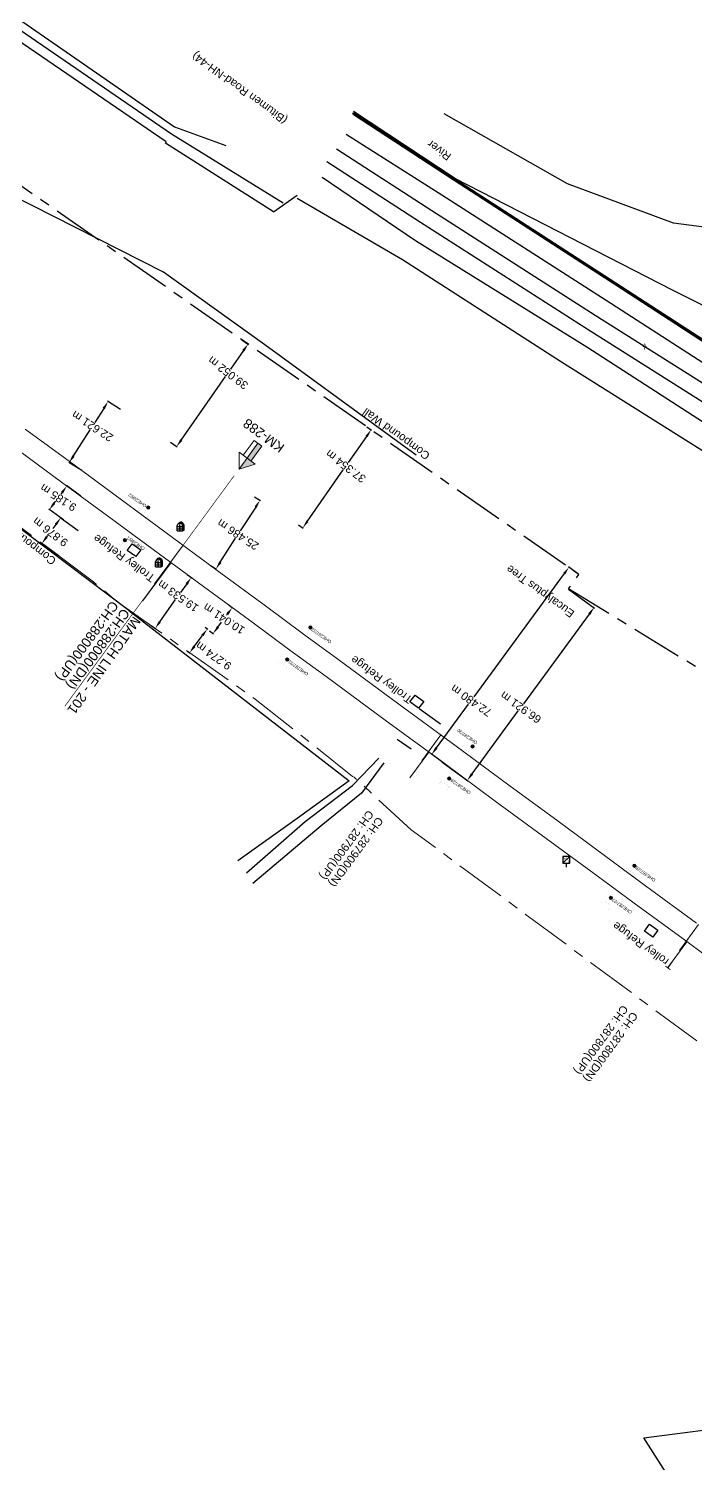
# Model space of a CAD drawing. Header units: metres. Extents: x 646303 to 662875, y 3366650 to 3378730.
# Drawn here: x 654400 to 654608.4, y 3372353 to 3372801.2 of the extents above; entities that cross this region are included whole.
import ezdxf
from ezdxf.enums import TextEntityAlignment as Align

# ---------------------------------------------------------------- set-up
doc = ezdxf.new("R2010")
doc.units = ezdxf.units.M
doc.header["$MEASUREMENT"] = 0
doc.header["$PDMODE"] = 3
doc.header["$PDSIZE"] = 0.5
doc.linetypes.add('CENTER', pattern=[50.8, 31.75, -6.35, 6.35, -6.35])
doc.linetypes.add('PHANTOM2', pattern=[1.25, 0.625, -0.125, 0.125, -0.125, 0.125, -0.125])
for name, color, linetype, lineweight in [('BOUNDARY DIMENTION', 10, 'Continuous', 0), ('Existing Chainage', 7, 'Continuous', 0), ('Existing IR Track', 143, 'Continuous', 0), ('Existing Railway Boundary', 7, 'CENTER', 0), ('KM STONE', 7, 'Continuous', 0), ('OHE MAST', 8, 'Continuous', 0), ('OHE MAST TEXT', 8, 'Continuous', 0)]:
    doc.layers.add(name, color=color, linetype=linetype, lineweight=lineweight)
for name, color, linetype in [('CART_TRACK', 34, 'Continuous'), ('COMPOUND_WALL', 251, 'Continuous'), ('DFCC Boundary', 6, 'CENTER'), ('Dimension', 10, 'Continuous'), ('GRILL', 251, 'Continuous'), ('KILOMETER_STONE', 251, 'Continuous'), ('LINK LINE', 190, 'Continuous'), ('MATCH LINE', 7, 'Continuous'), ('RETAINING_WALL', 7, 'Continuous'), ('RIVER_TOP', 5, 'Continuous'), ('Side Details', 251, 'Continuous'), ('Sign Board', 251, 'Continuous'), ('SIGN_BOARD', 251, 'Continuous'), ('SUB_ROAD_CENTRE', 34, 'Continuous'), ('SUB_ROAD_EDGE', 34, 'Continuous'), ('TROLLEY_STAND', 7, 'Continuous'), ('WATER_LOGGED_AREA', 5, 'Continuous')]:
    doc.layers.add(name, color=color, linetype=linetype)
doc.styles.add('CUT-FILL', font='cut-fill.shx', dxfattribs={"height": 2})
doc.styles.add('notes', font='romans.shx', dxfattribs={"height": 2})
doc.styles.get("Standard").update_dxf_attribs({"font": 'arial.ttf'})
doc.styles.add('Style-Arial', font='arial.ttf')
doc.dimstyles.new('DIM', dxfattribs={"dimtxt": 2.5, "dimasz": 2.5, "dimexe": 0.18, "dimexo": 0.0625, "dimgap": 0.09, "dimtad": 0, "dimtih": 1, "dimtoh": 1, "dimdec": 3, "dimzin": 0, "dimdsep": 46, "dimtxsty": 'Standard', "dimcen": 0.09, "dimadec": 0, "dimazin": 0, "dimtfac": 1, "dimtdec": 3, "dimtofl": 0, "dimtmove": 0, "dimatfit": 3, "dimfxl": 1, "dimtolj": 1, "dimtzin": 0, "dimarcsym": 0})

# ---------------------------------------------------------------- blocks, each defined once
blk = doc.blocks.new('KMS')
blk.add_hatch(color=256).paths.add_polyline_path([(0.84, 1.71), (0.84, 0), (1.28, 0.25), (1.28, 1.71, 0.82134), (-0.65, 2.08, -0.601821)])
for points in [[(-0.84, 0), (-0.84, 1.71)], [(-0.84, 1.38), (0.84, 1.38)], [(-0.84, 0.64), (0.84, 0.64)], [(-0.84, 0), (0.84, 0)], [(0.84, 0), (0.84, 1.71)], [(0.84, 0), (1.28, 0.25)], [(1.28, 0.25), (1.28, 1.71)]]:
    blk.add_lwpolyline(points)
for centre, radius, start, end in [((0, 1.5), 0.867, 14.1462, 165.8538), ((0.28, 1.7), 1, 0.4859, 158.6661)]:
    blk.add_arc(centre, radius, start, end)
at = {"style": 'notes'}
for s, p in [('S', (-0.25, 0.09)), ('K', (-0.25, 1.58)), ('M', (-0.25, 0.81))]:
    blk.add_text(s, height=0.391, dxfattribs=at).set_placement(p)
blk = doc.blocks.new('WL')
for p, q in [((1.07, 3.42), (-1.06, 3.42)), ((-1.06, 3.42), (-1.06, 1.29)), ((-1.06, 1.29), (1.07, 1.29)), ((0, 1.29), (0, 0)), ((1.07, 1.29), (1.07, 3.42))]:
    blk.add_line(p, q)
blk.add_lwpolyline([(-1.06, 1.29), (1.07, 3.42)])
at = {"style": 'CUT-FILL'}
for s, p in [('W', (-0.84, 2.35)), ('L', (0.43, 1.56))]:
    blk.add_text(s, height=0.739, dxfattribs=at).set_placement(p)
blk = doc.blocks.new('TSB')
at = {"const_width": 0.132}
blk.add_lwpolyline([(-0.51, 0.84), (0.54, 0.84), (0, 1.85)], close=True, dxfattribs=at)
at = {"const_width": 0.142}
blk.add_lwpolyline([(0, 0.84), (0, 0)], dxfattribs=at)
blk = doc.blocks.new('OHE MAST')
h = blk.add_hatch(color=256)
edge = h.paths.add_edge_path()
edge.add_arc((0, 0), 0.514, 0, 360)
at = {"const_width": 0.01, "flags": 128}
for points in [[(1.5, 3.5), (1.5, 2), (-1.5, 2), (-1.5, 3.5)], [(0, 2), (0, 0)]]:
    blk.add_lwpolyline(points, dxfattribs=at)
blk.add_circle((0, 0), 0.514)
blk = doc.blocks.new('KM POST PLAN')
at = {"extrusion": (0, 0, -1)}
h = blk.add_hatch(color=256, dxfattribs=at)
h.paths.add_polyline_path([(0, -20), (0, -8.47), (3, -8.47), (3, -20)])
h.paths.add_polyline_path([(0, -8.47), (0, 0), (6.25, -8.47), (3, -8.47)], flags=16)
at = {"flags": 128}
for points in [[(0, 0), (-6.25, -8.47), (6.25, -8.47)], [(0, 0), (0, -20)], [(0, 0), (6.25, -8.47)], [(3, -8.47), (3, -20), (-3, -20), (-3, -8.47)]]:
    blk.add_lwpolyline(points, dxfattribs=at)
at = {"style": 'Style-Arial'}
blk.add_attdef('KM-POST', text='', height=6, dxfattribs=at).set_placement((0, -26, -263.95), align=Align.MIDDLE_CENTER)
blk = doc.blocks.new('*D7205')
at = {"layer": 'Defpoints', "color": 0, "transparency": 16777216}
for p in [(654424.81, 3372684.67), (654428.79, 3372682.14), (654416.64, 3372663.06)]:
    blk.add_point(p, dxfattribs=at)
at = {"layer": 'Dimension', "color": 0, "lineweight": -2, "transparency": 16777216}
for p, q in [((654428.73, 3372682.18), (654424.66, 3372684.77)), ((654423.47, 3372682.56), (654420.65, 3372678.13)), ((654414.01, 3372667.7), (654419.18, 3372675.83)), ((654416.58, 3372663.1), (654412.51, 3372665.69))]:
    blk.add_line(p, q, dxfattribs=at)
at = {"layer": 'Dimension', "color": 0, "transparency": 16777216}
for points in [[(654423.12, 3372682.79), (654423.82, 3372682.34), (654424.81, 3372684.67)], [(654413.65, 3372667.92), (654414.36, 3372667.48), (654412.66, 3372665.59)]]:
    blk.add_solid(points, dxfattribs=at)
at = {"layer": 'Dimension', "color": 0, "lineweight": 0, "transparency": 16777216, "insert": (654419.92, 3372676.98), "char_height": 2.5, "attachment_point": 5, "rotation": 147}
blk.add_mtext('\\A1;22.621 m', dxfattribs=at)
blk = doc.blocks.new('*D7243')
at = {"layer": 'Defpoints', "color": 0, "linetype": 'Continuous', "transparency": 16777216}
for p in [(654416.35, 3372655.06), (654406.48, 3372650.93), (654410.89, 3372647.67)]:
    blk.add_point(p, dxfattribs=at)
at = {"layer": 'LINK LINE', "color": 0, "linetype": 'Continuous', "lineweight": -2, "transparency": 16777216}
for p, q in [((654410.44, 3372656.31), (654410.06, 3372655.79)), ((654416.3, 3372655.1), (654411.78, 3372658.43)), ((654407.96, 3372652.94), (654408.44, 3372653.59)), ((654410.84, 3372647.71), (654406.33, 3372651.03))]:
    blk.add_line(p, q, dxfattribs=at)
at = {"layer": 'LINK LINE', "color": 0, "linetype": 'Continuous', "transparency": 16777216}
for points in [[(654410.11, 3372656.55), (654410.78, 3372656.06), (654411.93, 3372658.32)], [(654407.62, 3372653.19), (654408.29, 3372652.69), (654406.48, 3372650.93)]]:
    blk.add_solid(points, dxfattribs=at)
at = {"layer": 'LINK LINE', "color": 0, "linetype": 'Continuous', "lineweight": 30, "transparency": 16777216, "insert": (654409.25, 3372654.69), "char_height": 2.5, "attachment_point": 5, "rotation": 147}
blk.add_mtext('\\A1;9.185 m', dxfattribs=at)
blk = doc.blocks.new('*D7315')
at = {"layer": 'Defpoints', "color": 0, "linetype": 'ByBlock', "ltscale": 0.5, "transparency": 16777216}
for p in [(654449.47, 3372630.72), (654438.2, 3372614.76), (654439.55, 3372613.8)]:
    blk.add_point(p, dxfattribs=at)
at = {"layer": 'Existing Railway Boundary', "color": 0, "linetype": 'ByBlock', "lineweight": -2, "ltscale": 0.5, "transparency": 16777216}
for p, q in [((654449.52, 3372630.68), (654450.97, 3372629.65)), ((654449.38, 3372627.72), (654447.5, 3372625.04)), ((654441, 3372615.85), (654445.92, 3372622.81)), ((654438.25, 3372614.73), (654439.7, 3372613.7))]:
    blk.add_line(p, q, dxfattribs=at)
at = {"layer": 'Existing Railway Boundary', "color": 0, "linetype": 'ByBlock', "ltscale": 0.5, "transparency": 16777216}
for points in [[(654449.04, 3372627.96), (654449.72, 3372627.47), (654450.83, 3372629.76)], [(654440.66, 3372616.09), (654441.34, 3372615.61), (654439.55, 3372613.8)]]:
    blk.add_solid(points, dxfattribs=at)
at = {"layer": 'Existing Railway Boundary', "color": 0, "linetype": 'ByBlock', "ltscale": 0.5, "transparency": 16777216, "insert": (654446.71, 3372623.93), "char_height": 2.5, "attachment_point": 5, "rotation": 145}
blk.add_mtext('\\A1;19.533 m', dxfattribs=at)
blk = doc.blocks.new('*D7042')
at = {"layer": 'Defpoints', "color": 0, "transparency": 16777216}
for p in [(654470.56, 3372654.96), (654472.3, 3372653.84), (654456.79, 3372633.51)]:
    blk.add_point(p, dxfattribs=at)
at = {"layer": 'Dimension', "color": 0, "lineweight": -2, "transparency": 16777216}
for p, q in [((654470.95, 3372651.73), (654466.15, 3372644.26)), ((654470.61, 3372654.92), (654472.45, 3372653.74)), ((654459.88, 3372634.5), (654464.68, 3372641.96)), ((654456.84, 3372633.48), (654458.68, 3372632.29))]:
    blk.add_line(p, q, dxfattribs=at)
at = {"layer": 'Dimension', "color": 0, "transparency": 16777216}
for points in [[(654470.6, 3372651.96), (654471.3, 3372651.51), (654472.3, 3372653.84)], [(654459.53, 3372634.72), (654460.23, 3372634.27), (654458.53, 3372632.39)]]:
    blk.add_solid(points, dxfattribs=at)
at = {"layer": 'Dimension', "color": 0, "lineweight": 0, "transparency": 16777216, "insert": (654465.42, 3372643.11), "char_height": 2.5, "attachment_point": 5, "rotation": 147}
blk.add_mtext('\\A1;25.486 m', dxfattribs=at)
blk = doc.blocks.new('*D7043')
at = {"layer": 'Defpoints', "color": 0, "linetype": 'Continuous', "transparency": 16777216}
for p in [(654462.46, 3372621.17), (654463.61, 3372620.32), (654456.51, 3372613.08)]:
    blk.add_point(p, dxfattribs=at)
at = {"layer": 'LINK LINE', "color": 0, "linetype": 'Continuous', "lineweight": -2, "transparency": 16777216}
for p, q in [((654462.51, 3372621.13), (654463.75, 3372620.22)), ((654462.13, 3372618.31), (654461.85, 3372617.94)), ((654456.56, 3372613.04), (654457.8, 3372612.13)), ((654459.14, 3372614.25), (654460.23, 3372615.73))]:
    blk.add_line(p, q, dxfattribs=at)
at = {"layer": 'LINK LINE', "color": 0, "linetype": 'Continuous', "transparency": 16777216}
for points in [[(654461.79, 3372618.56), (654462.46, 3372618.06), (654463.61, 3372620.32)], [(654458.8, 3372614.5), (654459.48, 3372614), (654457.66, 3372612.23)]]:
    blk.add_solid(points, dxfattribs=at)
at = {"layer": 'LINK LINE', "color": 0, "linetype": 'Continuous', "lineweight": 30, "transparency": 16777216, "insert": (654461.04, 3372616.84), "char_height": 2.5, "attachment_point": 5, "rotation": 147}
blk.add_mtext('\\A1;10.041 m', dxfattribs=at)
blk = doc.blocks.new('*D7080')
at = {"layer": 'Defpoints', "color": 0, "linetype": 'Continuous', "transparency": 16777216}
for p in [(654455.06, 3372614.2), (654455.81, 3372613.64), (654449.53, 3372606.76)]:
    blk.add_point(p, dxfattribs=at)
at = {"layer": 'LINK LINE', "color": 0, "linetype": 'Continuous', "lineweight": -2, "transparency": 16777216}
for p, q in [((654451.77, 3372608.21), (654454.31, 3372611.64)), ((654455.11, 3372614.16), (654455.95, 3372613.54)), ((654449.58, 3372606.72), (654450.42, 3372606.09))]:
    blk.add_line(p, q, dxfattribs=at)
at = {"layer": 'LINK LINE', "color": 0, "linetype": 'Continuous', "transparency": 16777216}
for points in [[(654453.98, 3372611.89), (654454.65, 3372611.39), (654455.81, 3372613.64)], [(654451.43, 3372608.46), (654452.1, 3372607.96), (654450.27, 3372606.2)]]:
    blk.add_solid(points, dxfattribs=at)
at = {"layer": 'LINK LINE', "color": 0, "linetype": 'Continuous', "lineweight": 30, "transparency": 16777216, "insert": (654457.78, 3372605.27), "char_height": 2.5, "attachment_point": 5, "rotation": 145}
blk.add_mtext('\\A1;9.274 m', dxfattribs=at)
blk = doc.blocks.new('*D7081')
at = {"layer": 'Defpoints', "color": 0, "linetype": 'Continuous', "transparency": 16777216}
for p in [(654409.97, 3372648.3), (654415.47, 3372644.26), (654409.62, 3372636.3)]:
    blk.add_point(p, dxfattribs=at)
at = {"layer": 'LINK LINE', "color": 0, "linetype": 'Continuous', "lineweight": -2, "transparency": 16777216}
for p, q in [((654415.42, 3372644.29), (654409.83, 3372648.41)), ((654405.6, 3372642.36), (654405.96, 3372642.85)), ((654408.49, 3372646.29), (654407.58, 3372645.05)), ((654409.57, 3372636.34), (654403.97, 3372640.46))]:
    blk.add_line(p, q, dxfattribs=at)
at = {"layer": 'LINK LINE', "color": 0, "linetype": 'Continuous', "transparency": 16777216}
for points in [[(654408.16, 3372646.54), (654408.83, 3372646.04), (654409.97, 3372648.3)], [(654405.27, 3372642.61), (654405.94, 3372642.12), (654404.12, 3372640.35)]]:
    blk.add_solid(points, dxfattribs=at)
at = {"layer": 'LINK LINE', "color": 0, "linetype": 'Continuous', "lineweight": 30, "transparency": 16777216, "insert": (654406.77, 3372643.95), "char_height": 2.5, "attachment_point": 5, "rotation": 143}
blk.add_mtext('\\A1;9.876 m', dxfattribs=at)
blk = doc.blocks.new('*D7088')
at = {"layer": 'BOUNDARY DIMENTION', "color": 0, "lineweight": -2, "transparency": 16777216}
for p, q in [((654466.6, 3372704.01), (654468.71, 3372702.55)), ((654467.13, 3372700.6), (654463.09, 3372694.8)), ((654447.67, 3372672.66), (654461.52, 3372692.55)), ((654444.28, 3372671.97), (654446.39, 3372670.5))]:
    blk.add_line(p, q, dxfattribs=at)
at = {"layer": 'BOUNDARY DIMENTION', "color": 0, "transparency": 16777216}
for points in [[(654466.79, 3372700.84), (654467.47, 3372700.36), (654468.56, 3372702.65)], [(654447.32, 3372672.9), (654448.01, 3372672.42), (654446.24, 3372670.61)]]:
    blk.add_solid(points, dxfattribs=at)
at = {"layer": 'Defpoints', "color": 0, "transparency": 16777216}
for p in [(654466.55, 3372704.05), (654468.56, 3372702.65), (654444.23, 3372672.01)]:
    blk.add_point(p, dxfattribs=at)
at = {"layer": 'BOUNDARY DIMENTION', "color": 0, "transparency": 16777216, "insert": (654462.31, 3372693.67), "char_height": 2.5, "attachment_point": 5, "rotation": 143}
blk.add_mtext('\\A1;39.052 m', dxfattribs=at)
blk = doc.blocks.new('*D7090')
at = {"layer": 'BOUNDARY DIMENTION', "color": 0, "lineweight": -2, "transparency": 16777216}
for p, q in [((654505.72, 3372676.78), (654507.18, 3372675.76)), ((654505.6, 3372673.81), (654499.88, 3372665.61)), ((654487.11, 3372647.27), (654498.32, 3372663.36)), ((654484.36, 3372646.13), (654485.82, 3372645.11))]:
    blk.add_line(p, q, dxfattribs=at)
at = {"layer": 'BOUNDARY DIMENTION', "color": 0, "transparency": 16777216}
for points in [[(654505.26, 3372674.05), (654505.94, 3372673.58), (654507.03, 3372675.86)], [(654486.76, 3372647.5), (654487.45, 3372647.03), (654485.68, 3372645.22)]]:
    blk.add_solid(points, dxfattribs=at)
at = {"layer": 'Defpoints', "color": 0, "transparency": 16777216}
for p in [(654505.66, 3372676.82), (654507.03, 3372675.86), (654484.31, 3372646.17)]:
    blk.add_point(p, dxfattribs=at)
at = {"layer": 'BOUNDARY DIMENTION', "color": 0, "transparency": 16777216, "insert": (654499.1, 3372664.49), "char_height": 2.5, "attachment_point": 5, "rotation": 143}
blk.add_mtext('\\A1;37.354 m', dxfattribs=at)
blk = doc.blocks.new('*D6967')
at = {"layer": 'Defpoints', "color": 0, "linetype": 'Continuous', "ltscale": 0.5, "transparency": 16777216}
for p in [(654568.86, 3372632.93), (654571.99, 3372630.63), (654529.11, 3372572.2)]:
    blk.add_point(p, dxfattribs=at)
at = {"layer": 'DFCC Boundary', "color": 0, "linetype": 'Continuous', "lineweight": -2, "ltscale": 0.5, "transparency": 16777216}
for p, q in [((654567.38, 3372630.92), (654539.11, 3372592.39)), ((654571.94, 3372630.67), (654568.72, 3372633.04)), ((654527.46, 3372576.51), (654537.49, 3372590.18)), ((654529.06, 3372572.23), (654525.84, 3372574.6))]:
    blk.add_line(p, q, dxfattribs=at)
at = {"layer": 'DFCC Boundary', "color": 0, "linetype": 'Continuous', "ltscale": 0.5, "transparency": 16777216}
for points in [[(654567.05, 3372631.16), (654567.72, 3372630.67), (654568.86, 3372632.93)], [(654527.12, 3372576.76), (654527.8, 3372576.27), (654525.98, 3372574.5)]]:
    blk.add_solid(points, dxfattribs=at)
at = {"layer": 'DFCC Boundary', "color": 0, "linetype": 'Continuous', "ltscale": 0.5, "transparency": 16777216, "insert": (654538.3, 3372591.28), "char_height": 2.5, "attachment_point": 5, "rotation": 145}
blk.add_mtext('\\A1;72.480 m', dxfattribs=at)
blk = doc.blocks.new('*D6993')
at = {"layer": 'Defpoints', "color": 0, "linetype": 'Continuous', "ltscale": 0.5, "transparency": 16777216}
for p in [(654568.7, 3372626.16), (654529.11, 3372572.2), (654537.09, 3372566.34)]:
    blk.add_point(p, dxfattribs=at)
at = {"layer": 'DFCC Boundary', "color": 0, "linetype": 'Continuous', "lineweight": -2, "ltscale": 0.5, "transparency": 16777216}
for p, q in [((654568.75, 3372626.12), (654576.83, 3372620.19)), ((654575.21, 3372618.28), (654554.63, 3372590.24)), ((654538.57, 3372568.36), (654553.01, 3372588.04)), ((654529.16, 3372572.17), (654537.24, 3372566.24))]:
    blk.add_line(p, q, dxfattribs=at)
at = {"layer": 'DFCC Boundary', "color": 0, "linetype": 'Continuous', "ltscale": 0.5, "transparency": 16777216}
for points in [[(654574.87, 3372618.53), (654575.54, 3372618.03), (654576.68, 3372620.3)], [(654538.23, 3372568.6), (654538.91, 3372568.11), (654537.09, 3372566.34)]]:
    blk.add_solid(points, dxfattribs=at)
at = {"layer": 'DFCC Boundary', "color": 0, "linetype": 'Continuous', "ltscale": 0.5, "transparency": 16777216, "insert": (654553.82, 3372589.14), "char_height": 2.5, "attachment_point": 5, "rotation": 145}
blk.add_mtext('\\A1;66.921 m', dxfattribs=at)

msp = doc.modelspace()

# ---------------------------------------------------------------- linework, layer by layer
at = {"layer": 'CART_TRACK', "linetype": 'Continuous'}
for points in [[(654468.03, 3372537.431, 268.892), (654486.395, 3372553.511, 268.874), (654501.198, 3372564.728, 268.904), (654509.443, 3372573.272, 269.145)], [(654510.985, 3372571.768, 269.133), (654503.974, 3372562.364, 268.734), (654491.464, 3372552.102, 268.804), (654470.109, 3372534.136, 268.859)]]:
    msp.add_polyline3d(points, dxfattribs=at)
at = {"layer": 'COMPOUND_WALL', "linetype": 'Continuous'}
msp.add_lwpolyline([(654431.347, 3372619.379), (654335.893, 3372691.231), (654243.734, 3372757.317), (654174.373, 3372813.058), (654133.172, 3372845.531)], dxfattribs=at)
for points in [[(654521.071, 3372667.948, 266.464), (654512.62, 3372674.138, 266.158), (654473.769, 3372702.366, 266.178), (654442.167, 3372725.08, 268.555), (654394.132, 3372749.476, 269.78), (654386.765, 3372737.454, 269.555), (654381.711, 3372741.245, 269.23), (654237.782, 3372846.198, 268.664)], [(654431.347, 3372619.379, 268.531), (654500.12, 3372566.164, 269.906), (654483.914, 3372554.402, 268.009), (654465.376, 3372541.211, 268.622)]]:
    msp.add_polyline3d(points, dxfattribs=at)
at = {"layer": 'DFCC Boundary', "ltscale": 0.5, "flags": 128}
msp.add_lwpolyline([(655695.597, 3371812.1897), (655640.8822, 3371912.823), (655580.0449, 3371996.7158), (655509.7792, 3372062.0857), (655426.9534, 3372113.9756), (655342.6069, 3372167.9462), (655257.8854, 3372221.2222), (655173.2688, 3372275.363), (655087.3459, 3372327.2788), (655002.8598, 3372380.6107), (654914.5097, 3372429.9473), (654741.1355, 3372529.4419), (654650.033, 3372576.4159), (654568.6995, 3372626.155), (654571.9877, 3372630.6369), (654391.4686, 3372756.327), (654377.1337, 3372736.8494), (654004.4289, 3373016.6995), (654007.7887, 3373020.6424), (653690.5739, 3373253.6486), (653690.5425, 3373253.6059), (653433.8132, 3373453.1485), (653440.7668, 3373462.5592), (653208.8394, 3373636.5534), (653216.1698, 3373646.5105), (653142.1983, 3373700.8896), (653053.6963, 3373771.1122), (652994.4341, 3373810.5255), (652929.3691, 3373859.5713), (652860.9168, 3373902.1103), (652749.6028, 3373984.4705), (652631.2396, 3374070.7175), (652636.2281, 3374078.1704), (652537.912, 3374145.7283), (652392.904, 3374241.2711), (652388.7719, 3374235.6812), (652308.569, 3374304.8076), (652315.9256, 3374314.7669), (652103.9815, 3374448.7876), (652083.1937, 3374464.1943), (652072.7494, 3374471.9329), (652052.3219, 3374487.0684), (652038.1897, 3374497.5387), (652024.0173, 3374508.0388), (652009.8347, 3374518.5254), (651995.6683, 3374529), (651981.7515, 3374539.2836), (651967.8828, 3374549.5317), (651954.6903, 3374559.2866), (651941.4997, 3374569.04), (651923.9377, 3374582.0168), (651906.3215, 3374595.0337), (651892.0868, 3374605.5547), (651877.7985, 3374616.1153), (651861.6288, 3374628.0564), (651845.5071, 3374639.9619), (651829.5757, 3374651.7544), (651824.7911, 3374655.296), (651813.6747, 3374663.5244), (651797.4592, 3374675.4968), (651792.6217, 3374679.0685), (651809.3453, 3374701.6999), (651798.0335, 3374710.0518), (651782.3495, 3374721.6444), (651766.6655, 3374733.2369), (651750.5163, 3374745.1875), (651734.3118, 3374757.179), (651717.3274, 3374769.6994), (651700.4625, 3374782.1317), (651684.6001, 3374793.8578), (651668.5938, 3374805.6902), (651652.6806, 3374817.4203), (651636.8173, 3374829.1137), (651620.9269, 3374840.8662), (651604.9647, 3374852.6718), (651588.7459, 3374864.6312), (651572.5882, 3374876.5455), (651556.6943, 3374888.2868), (651540.8409, 3374899.9983), (651524.5553, 3374912.0488), (651508.2568, 3374924.109), (651492.7938, 3374935.5157), (651477.3997, 3374946.8715), (651461.3291, 3374958.7436), (651445.2311, 3374970.6359), (651429.3555, 3374982.3615), (651413.4375, 3374994.1184), (651396.6322, 3375006.522), (651379.7761, 3375018.963), (651363.6644, 3375030.8565), (651352.7728, 3375038.8965), (651331.6522, 3375054.4784), (651315.7738, 3375066.1947), (651299.7306, 3375078.0412), (651283.6239, 3375089.9346), (651273.9044, 3375097.1057), (651264.2377, 3375104.2378), (651243.4187, 3375119.6324), (651222.5077, 3375135.095), (651201.5462, 3375150.5784), (651180.4926, 3375166.1298), (651161.7365, 3375179.9701), (651143.0969, 3375193.7244), (651126.6442, 3375205.9373), (651110.0563, 3375218.2505), (651088.7204, 3375233.9244), (651067.5473, 3375249.4788), (651049.4448, 3375262.8672), (651031.0656, 3375276.4601), (651013.3004, 3375289.5618), (650995.6557, 3375302.5748), (650975.556, 3375317.4171), (650955.4878, 3375332.2363), (650948.8014, 3375337.1771), (650951.4372, 3375340.7501), (650937.0874, 3375351.3535), (650916.0918, 3375366.8677), (650897.9224, 3375380.2929), (650879.805, 3375393.6796), (650866.8386, 3375403.2309), (650853.9116, 3375412.7532), (650835.5886, 3375426.289), (650817.2946, 3375439.8035), (650797.968, 3375454.1206), (650778.7222, 3375468.3781), (650760.7655, 3375481.6337), (650742.8011, 3375494.8949), (650723.0807, 3375509.4255), (650703.3693, 3375523.9495), (650688.6613, 3375534.8372), (650673.8463, 3375545.804), (650653.7938, 3375560.6295), (650633.6894, 3375575.4932), (650612.6421, 3375591.0542), (650592.0153, 3375606.3042), (650570.0328, 3375622.5591), (650548.5001, 3375638.4814), (650530.5234, 3375651.793), (650512.3606, 3375665.2423), (650494.7465, 3375678.2665), (650476.9008, 3375691.462), (650459.2976, 3375704.4721), (650441.3132, 3375717.7633), (650427.1261, 3375728.1319), (650413.8099, 3375737.864), (650402.677, 3375746.2697), (650389.8486, 3375755.6668), (650377.7322, 3375764.5425), (650360.7275, 3375777.1141), (650343.7744, 3375789.6482), (650325.0342, 3375803.5254), (650306.3109, 3375817.39), (650287.6225, 3375831.2124), (650268.717, 3375845.1957), (650250.337, 3375858.8009), (650231.8256, 3375872.5033), (650215.4559, 3375884.6355), (650199.261, 3375896.6381), (650189.9351, 3375903.5429), (650184.6476, 3375907.4517), (650170.3331, 3375918.0338), (650153.2211, 3375930.7288), (650135.9365, 3375943.5518), (650119.2313, 3375955.9159), (650102.3769, 3375968.3905), (650085.2738, 3375981.0461), (650068.2078, 3375993.6742), (650052.7787, 3376005.1011), (650037.4384, 3376016.4621), (650022.1728, 3376027.766), (650006.9632, 3376039.0283), (649974.7512, 3376062.8762), (649961.4537, 3376072.7117), (649948.2091, 3376082.508), (649944.476, 3376085.2722), (649918.728, 3376050.5341), (649909.4316, 3376057.4177), (649896.4092, 3376067.0604), (649893.7832, 3376069.0128), (649891.1645, 3376070.9437), (649888.4639, 3376072.9569), (649875.744, 3376082.3694), (649867.5551, 3376088.4016), (649853.4118, 3376098.8745), (649839.2513, 3376109.3603), (649829.0749, 3376116.9005), (649827.2194, 3376118.2675), (649818.0867, 3376125.0366), (649808.8566, 3376131.8779), (649793.2502, 3376143.4201), (649777.6288, 3376154.9733), (649763.6321, 3376165.3144), (649749.5741, 3376175.7007), (649733.9228, 3376187.2754), (649718.3343, 3376198.8036), (649705.3241, 3376208.4391), (649692.3703, 3376218.0327), (649678.0208, 3376228.6769), (649663.5747, 3376239.3366), (649646.4625, 3376252.0623), (649634.6272, 3376260.744), (649624.9192, 3376267.9946), (649615.0208, 3376275.3876), (649599.9831, 3376286.4834), (649588.9857, 3376294.598), (649590.032, 3376296.0132), (649586.1685, 3376298.8639), (649569.3593, 3376311.3207), (649552.641, 3376323.7102), (649537.2353, 3376335.0739), (649521.9792, 3376346.327), (649506.2408, 3376358.0035), (649490.3575, 3376369.7875), (649475.7578, 3376380.5673), (649461.1933, 3376391.3211), (649445.4753, 3376402.9572), (649429.8494, 3376414.5253), (649414.4906, 3376425.9209), (649378.3483, 3376452.6365), (649368.4603, 3376459.9984), (649352.6509, 3376471.6682), (649336.6992, 3376483.4434), (649322.3941, 3376494.1037), (649307.6557, 3376505.0862), (649290.8736, 3376517.4208), (649273.972, 3376529.8435), (649258.1992, 3376541.4854), (649242.2966, 3376553.2232), (649226.5432, 3376564.8634), (649210.8826, 3376576.435), (649195.2207, 3376588.0769), (649179.5326, 3376599.7383), (649164.9134, 3376610.5118), (649150.5177, 3376621.1205), (649135.415, 3376632.3287), (649120.2337, 3376643.5954), (649107.8929, 3376652.6743), (649095.5927, 3376661.7234), (649079.5687, 3376673.5769), (649063.4846, 3376685.4748), (649046.5651, 3376697.9756), (649029.6506, 3376710.4727), (649013.3465, 3376722.5351), (648996.9805, 3376734.6431), (648980.3936, 3376746.8979), (648963.6626, 3376759.259), (648946.7453, 3376771.7643), (648929.6945, 3376784.3682), (648913.5118, 3376796.3614), (648897.2206, 3376808.435), (648876.2496, 3376823.9678), (648855.1325, 3376839.6089), (648839.3985, 3376851.2044), (648823.6596, 3376862.8037), (648806.187, 3376875.7235), (648788.7814, 3376888.5937), (648772.4766, 3376900.6763), (648756.1277, 3376912.7915), (648748.6058, 3376918.3049), (648733.321, 3376929.6306), (648718.1841, 3376940.8501), (648694.1574, 3376958.9078), (648686.9154, 3376964.1595), (648685.9321, 3376964.8321), (648667.95, 3376978.2197), (648649.3198, 3376992.1471), (648633.5557, 3377003.8368), (648617.684, 3377015.6038), (648613.3865, 3377018.7718), (648613.1308, 3377018.4261), (648605.39, 3377024.1325), (648593.439, 3377032.9404), (648576.5994, 3377045.3816), (648559.8787, 3377057.7351), (648542.9247, 3377070.3132), (648525.9483, 3377082.908), (648511.3109, 3377093.7409), (648496.5572, 3377104.6599), (648477.562, 3377118.7172), (648458.5464, 3377132.7896), (648451.3349, 3377138.2101), (648435.5918, 3377149.862), (648422.1096, 3377159.9046), (648408.3664, 3377170.0637), (648394.6863, 3377180.1761), (648381.6588, 3377189.818), (648368.6059, 3377199.4787), (648354.1188, 3377210.196), (648339.6473, 3377220.9017), (648325.8166, 3377231.1386), (648311.9735, 3377241.3853), (648297.2469, 3377252.2824), (648283.6168, 3377262.3688), (648282.6002, 3377260.9951), (648281.5015, 3377261.8082), (648268.446, 3377271.4578), (648255.3849, 3377281.1115), (648243.3023, 3377290.0413), (648231.5826, 3377298.7116), (648230.1246, 3377299.843), (648216.137, 3377310.1827), (648202.3989, 3377320.3379), (648187.9045, 3377331.0225), (648173.4524, 3377341.7035), (648159.964, 3377351.7009), (648146.3755, 3377361.7726), (648132.3698, 3377372.1252), (648118.3132, 3377382.5155), (648104.5683, 3377392.6752), (648090.8453, 3377402.8186), (648079.0331, 3377411.5788), (648067.1746, 3377420.3734), (648052.1864, 3377431.461), (648037.1291, 3377442.5999), (648023.4384, 3377452.7367), (648009.6421, 3377462.9518), (647998.5681, 3377471.1475), (647977.6651, 3377486.6371), (647970.8013, 3377491.7424), (647954.3046, 3377504.0127), (647940.5645, 3377514.1537), (647927.1436, 3377524.0583), (647912.5029, 3377534.9198), (647897.7662, 3377545.8524), (647883.3488, 3377556.5286), (647868.9785, 3377567.1699), (647855.3948, 3377577.2425), (647841.7032, 3377587.3948), (647828.8284, 3377596.8277), (647815.9828, 3377606.2395), (647798.869, 3377618.9232), (647787.996, 3377626.9816), (647769.1212, 3377640.9619), (647756.6675, 3377650.183), (647742.624, 3377660.5991), (647728.5049, 3377671.0713), (647713.635, 3377682.0926), (647698.699, 3377693.1628), (647681.9918, 3377705.517), (647665.4025, 3377717.7839), (647652.0515, 3377727.6811), (647638.8028, 3377737.5025), (647625.2604, 3377747.546), (647611.724, 3377757.585), (647601.846, 3377764.9047), (647586.5632, 3377776.2354), (647574.9107, 3377784.8659), (647552.1318, 3377801.7377), (647544.5766, 3377807.3492), (647531.2096, 3377817.2774), (647518.7824, 3377826.4783), (647506.3678, 3377835.6698), (647493.0662, 3377845.5438), (647479.7149, 3377855.4547), (647466.3541, 3377865.3556), (647452.9886, 3377875.26), (647440.1702, 3377884.755), (647427.3392, 3377894.2595), (647421.9004, 3377898.2902), (647422.4016, 3377898.9655), (647413.1507, 3377905.8213), (647398.5546, 3377916.6386), (647385.2867, 3377926.4568), (647372.1159, 3377936.2032), (647357.4127, 3377947.1112), (647351.2811, 3377951.6601), (647330.0092, 3377967.4105), (647317.4471, 3377976.6964), (647304.414, 3377986.3606), (647291.335, 3377996.0589), (647278.7541, 3378005.3917), (647266.0777, 3378014.7954), (647252.9457, 3378024.4462), (647239.9839, 3378033.9719), (647225.7512, 3378044.5255), (647211.5179, 3378055.0796), (647196.511, 3378066.208), (647181.4966, 3378077.3419), (647167.7872, 3378087.5064), (647154.0498, 3378097.6917), (647140.7668, 3378107.5414), (647127.4862, 3378117.3893), (647113.2521, 3378127.9375), (647099.0375, 3378138.4713), (647085.0268, 3378148.8592), (647070.9977, 3378159.2608), (647056.5444, 3378169.9697), (647042.0873, 3378180.6814), (647027.5624, 3378191.4464), (647013.0728, 3378202.1851), (646999.864, 3378211.9684), (646986.6741, 3378221.7376), (646973.6148, 3378231.4185), (646960.4875, 3378241.1499), (646945.7953, 3378252.0414), (646931.0256, 3378262.9902), (646930.6274, 3378263.2852), (646951.9475, 3378292.0562)], dxfattribs=at)
at = {"layer": 'Existing Chainage', "color": 0, "linetype": 'Continuous', "lineweight": 13, "flags": 128}
for points in [[(654439.3676, 3372627.6943), (654448.2463, 3372639.7843)], [(654435.6151, 3372622.2831), (654444.4986, 3372634.3696)], [(654522.8979, 3372572.4861), (654528.8137, 3372580.5485)], [(654519.1659, 3372567.0936), (654525.0822, 3372575.1557)], [(654603.4443, 3372513.2162), (654609.3575, 3372521.2806)], [(654599.7526, 3372507.882), (654605.668, 3372515.9448)]]:
    msp.add_lwpolyline(points, dxfattribs=at)
at = {"layer": 'Existing IR Track', "flags": 128}
for points in [[(654398.928, 3372676.0677), (654414.1756, 3372664.8751), (654428.9762, 3372653.9693), (654442.5444, 3372643.9716), (654458.9336, 3372631.9357), (654474.0221, 3372620.8548), (654485.946, 3372612.0515), (654496.639, 3372604.157), (654515.673, 3372590.1907), (654533.5715, 3372577.0576), (654550.1197, 3372564.8717), (654565.4432, 3372553.5875), (654579.9237, 3372542.9133), (654592.8018, 3372533.4202), (654608.7627, 3372521.7167)], [(654394.6004, 3372671.0204), (654410.273, 3372659.5245), (654424.67, 3372648.9431), (654438.8801, 3372638.4992), (654454.6348, 3372626.9195), (654470.1388, 3372615.524), (654481.6575, 3372607.0464), (654492.9286, 3372598.751), (654511.395, 3372585.2), (654529.8098, 3372571.6865), (654545.849, 3372559.8879), (654561.713, 3372548.2181), (654575.6792, 3372537.9586), (654589.2905, 3372527.9599), (654604.5303, 3372516.7795), (654619.763, 3372505.6041)]]:
    msp.add_lwpolyline(points, dxfattribs=at)
at = {"layer": 'Existing Railway Boundary', "ltscale": 0.5, "flags": 128}
for points in [[(654025.9381, 3372931.032), (654061.364, 3372902.596), (654079.368, 3372888.238), (654133.172, 3372845.531), (654174.373, 3372813.058), (654243.734, 3372757.317), (654335.893, 3372691.231), (654347.343, 3372682.852), (654420.296, 3372628.32), (654428.228, 3372621.808), (654470.831, 3372591.702), (654501.259, 3372567.597), (654501.727, 3372567.356), (654502.496, 3372566.611), (654519.576, 3372550.931)], [(654693.2149, 3372428.4249), (654679.2091, 3372438.5001), (654673.202, 3372442.49), (654630.901, 3372469.049), (654620.769, 3372476.078), (654519.576, 3372550.931)]]:
    msp.add_lwpolyline(points, dxfattribs=at)
at = {"layer": 'GRILL', "linetype": 'Continuous'}
for points in [[(654522.07, 3372588.779, 271.162), (654528.67, 3372584.022, 270.956)], [(654519.595, 3372576.052, 270.952), (654515.152, 3372579.155, 270.871)]]:
    msp.add_polyline3d(points, dxfattribs=at)
at = {"layer": 'MATCH LINE', "linetype": 'PHANTOM2', "ltscale": 15, "const_width": 0.2}
msp.add_lwpolyline([(654464.2127, 3372661.5032), (654411.2945, 3372589.5056)], dxfattribs=at)
at = {"layer": 'RETAINING_WALL', "linetype": 'Continuous'}
msp.add_polyline3d([(654501.332, 3372774.593, 270.326), (654501.507, 3372775, 270.332), (654533.092, 3372754.359, 270.389), (654583.528, 3372721.781, 270.51), (654629.698, 3372691.906, 270.588), (654666.676, 3372667.997, 270.64), (654723.484, 3372631.429, 270.727), (654796.964, 3372585.083, 270.767), (654795.881, 3372583.649, 270.758), (654795.5, 3372583.948, 270.759), (654796.303, 3372584.973, 270.761), (654723.018, 3372631.028, 270.739), (654666.211, 3372667.669, 270.631), (654629.302, 3372691.545, 270.589), (654583.379, 3372721.332, 270.522), (654533.075, 3372753.908, 270.375)], close=True, dxfattribs=at)
at = {"layer": 'RIVER_TOP', "linetype": 'Continuous'}
for points in [[(654817.487, 3372571.305, 266.075), (654802.695, 3372587.706, 266.47), (654773.616, 3372614.691, 267.921), (654712.888, 3372663.389, 267.888), (654601.176, 3372719.506, 267.163), (654533.379, 3372754.307, 268.684), (654501.493, 3372775.342, 268.299)], [(654868.115, 3372542.305, 267.249), (654859.737, 3372554.215, 267.431), (654785.743, 3372633.361, 267.69), (654722.979, 3372686.273, 267.667), (654680.02, 3372708.884, 267.933), (654617.438, 3372738.373, 268.246), (654601.525, 3372740.43, 267.774), (654568.4017, 3372752.7103, 267.257), (654529.8583, 3372774.5522, 266.74)]]:
    msp.add_polyline3d(points, dxfattribs=at)
at = {"layer": 'SUB_ROAD_CENTRE', "linetype": 'Continuous'}
for points in [[(654479.511, 3372746.671, 269.034), (654444.613, 3372768.194, 268.631), (654388.412, 3372806.775, 268.685), (654320.693, 3372851.407, 268.667), (654278.774, 3372874.236, 268.553), (654236.359, 3372899.395, 268.463), (654184.302, 3372933.469, 268.399), (654130.829, 3372968.599, 268.439), (654103.739, 3372990.254, 268.521), (654083.576, 3373009.852, 268.651)], [(654945.095, 3372481.162, 269.878), (654881.91, 3372521.411, 269.907), (654831.898, 3372553.626, 269.998), (654791.616, 3372579.428, 269.868), (654720.215, 3372625.493, 269.917), (654662.621, 3372663.296, 269.836), (654626.887, 3372686.384, 269.786), (654580.46, 3372716.243, 269.735), (654529.17, 3372749.189, 269.691), (654499.21, 3372768.093, 269.648)], [(654918.954, 3372483.229, 269.974), (654894.716, 3372498.921, 269.9), (654875.799, 3372511.197, 269.908), (654826.683, 3372542.573, 269.954), (654785.589, 3372569.016, 269.872), (654702.125, 3372622.288, 269.748), (654655.516, 3372649.715, 269.731), (654619.155, 3372672.841, 269.669), (654574.451, 3372701.689, 269.469), (654520.862, 3372734.91, 269.261), (654491.711, 3372754.714, 269.312)]]:
    msp.add_polyline3d(points, dxfattribs=at)
at = {"layer": 'SUB_ROAD_EDGE', "linetype": 'Continuous'}
for points in [[(654476.519, 3372743.946, 268.939), (654442.797, 3372765.392, 268.625), (654442.925, 3372765.809, 268.625), (654386.389, 3372804.498, 268.562), (654319.577, 3372849.334, 268.714), (654277.597, 3372871.875, 268.583), (654235.101, 3372896.822, 268.505), (654193.144, 3372925.342, 268.454), (654192.46, 3372924.562, 268.407), (654182.622, 3372929.725, 268.419), (654164.178, 3372938.063, 268.66), (654152.153, 3372944.518, 268.771), (654127.238, 3372962.569, 268.63), (654108.19, 3372981.82, 268.473), (654101.113, 3372987.218, 268.453), (654096.491, 3372990.887, 268.541), (654097.414, 3372992.482, 268.606), (654083.3852, 3373003.1596, 268.665), (654077.625, 3372996.919, 268.607)], [(654095.039, 3373001.819, 268.482), (654105.499, 3372992.492, 268.411), (654133.148, 3372972.215, 268.304), (654186.428, 3372936.376, 268.249), (654237.629, 3372901.686, 268.367), (654280.091, 3372876.497, 268.461), (654322.519, 3372853.964, 268.534), (654389.959, 3372808.905, 268.624), (654445.54, 3372770.521, 268.68), (654461.576, 3372764.693, 269.069)], [(654501.406, 3372774.481, 269.415), (654532.999, 3372753.859, 269.511), (654583.54, 3372721.115, 269.587), (654629.309, 3372691.4, 269.676), (654666.055, 3372667.64, 269.682), (654723.061, 3372630.891, 269.727), (654793.737, 3372582.487, 269.827), (654834.066, 3372556.656, 269.897), (654885.097, 3372523.881, 269.83), (654903.282, 3372512.224, 269.852), (654947.403, 3372484.665, 269.747)], [(654920.697, 3372486.745, 270.034), (654896.834, 3372502.059, 270.002), (654877.058, 3372514.664, 269.984), (654828.672, 3372545.767, 270.049), (654787.12, 3372572.405, 269.986), (654703.31, 3372625.869, 269.838), (654657.7, 3372654.655, 269.883), (654621.541, 3372677.583, 269.801), (654574.535, 3372707.359, 269.581), (654522.446, 3372740.633, 269.406), (654493.207, 3372759.574, 269.387)], [(654496.209, 3372763.651, 269.792), (654526.011, 3372744.349, 269.863), (654577.039, 3372711.696, 269.896), (654624.953, 3372681.459, 269.94), (654660.385, 3372658.879, 269.979), (654718.854, 3372621.958, 270.012), (654789.719, 3372576.266, 269.992), (654829.72, 3372550.556, 270.075), (654879.984, 3372518.207, 270.287), (654899.179, 3372505.972, 269.995), (654943.193, 3372477.498, 269.982)], [(654476.519, 3372743.946, 268.939), (654483.965, 3372749.129, 269.023)], [(654483.905, 3372748.223, 269.008), (654516.826, 3372729.084, 269.096), (654566.57, 3372697.128, 269.231), (654616.182, 3372665.816, 269.441), (654651.584, 3372643.308, 269.486), (654697.986, 3372615.054, 269.597), (654783.15, 3372566.161, 269.872), (654823.773, 3372540.049, 269.894), (654873.736, 3372507.892, 269.877), (654892.79, 3372495.787, 269.911), (654916.781, 3372479.832, 270.007)]]:
    msp.add_polyline3d(points, dxfattribs=at)
at = {"layer": 'TROLLEY_STAND', "linetype": 'Continuous'}
for points in [[(654430.787, 3372638.182, 270.989), (654432.377, 3372640.26, 270.939), (654435.056, 3372638.314, 270.968), (654433.4657, 3372636.2356, 270.968)], [(654520.781, 3372592.951, 271.382), (654523.469, 3372591.031, 271.366), (654521.862, 3372588.915, 271.471), (654519.174, 3372590.835, 271.471)], [(654596.633, 3372519.502, 271.79), (654595.036, 3372517.316, 271.816), (654592.453, 3372519.274, 271.758), (654594.0501, 3372521.4601, 271.758)]]:
    msp.add_polyline3d(points, close=True, dxfattribs=at)
at = {"layer": 'WATER_LOGGED_AREA', "linetype": 'Continuous'}
msp.add_polyline3d([(654641.11, 3372284.3, 264.997), (654592.251, 3372360.973, 265.908), (654624.447, 3372365.124, 265.066), (654629.183, 3372381.886, 266.097), (654629.757, 3372420.214, 264.993), (654631.923, 3372461.1635, 265.821), (654699.067, 3372416.802, 265.358), (654703.322, 3372405.816, 265.345), (654691.5, 3372287.874, 265.639), (654641.11, 3372284.3, 264.997)], dxfattribs=at)

# ---------------------------------------------------------------- block references
at = {"layer": 'KILOMETER_STONE', "linetype": 'Continuous'}
for p in [(654447.287, 3372644.277, 271.622), (654440.519, 3372633.033, 271.313)]:
    msp.add_blockref('KMS', p, dxfattribs=at)
at = {"layer": 'KM STONE'}
ref = msp.add_blockref('KM POST PLAN', (654465.7485, 3372663.5926), dxfattribs=dict(at, xscale=0.4999999999999998, yscale=0.4999999999999998, zscale=0.4999999999999998, rotation=143.6865527670629))
ref.add_attrib('KM-POST', 'KM-288', dxfattribs={"layer": '0', "height": 3, "rotation": 143.686553, "style": 'Style-Arial'}).set_placement((654473.4471, 3372674.0678), align=Align.MIDDLE_CENTER)
at = {"layer": 'OHE MAST', "color": 2, "rotation": 143.3908318566117}
for p in [(654437.351, 3372651.549), (654430.083, 3372641.368), (654488.06, 3372614.108), (654480.799, 3372604.059), (654538.749, 3372576.927), (654531.423, 3372566.946), (654589.311, 3372539.643), (654581.954, 3372529.637)]:
    msp.add_blockref('OHE MAST', p, dxfattribs=at)
at = {"layer": 'Sign Board', "linetype": 'Continuous'}
msp.add_blockref('WL', (654568.021, 3372539.178, 273.816), dxfattribs=at)
at = {"layer": 'SIGN_BOARD', "linetype": 'Continuous'}
msp.add_blockref('TSB', (654592.521, 3372700.93, 272.531), dxfattribs=at)

# ---------------------------------------------------------------- texts
at = {"layer": 'Existing Chainage', "color": 0, "lineweight": 0, "attachment_point": 6, "line_spacing_factor": 0.6, "style": 'Style-Arial'}
for s, insert, char_height, rotation in [('CH:288000(UP)', (654409.0757, 3372598.0558), 3, 233.684036), ('CH: 287900(UP)', (654491.4438, 3372535.9247), 2.5, 233.727866), ('CH: 287800(UP)', (654570.9846, 3372475.0415), 2.5, 233.735129)]:
    msp.add_mtext(s, dxfattribs=dict(at, insert=insert, char_height=char_height, rotation=rotation))
at = {"layer": 'Existing Chainage', "color": 0, "linetype": 'Continuous', "lineweight": 0, "attachment_point": 6, "line_spacing_factor": 0.6, "style": 'Style-Arial'}
for s, insert, char_height, rotation in [('CH:288000(DN)', (654412.4433, 3372595.474), 3, 233.706703), ('CH: 287900(DN)', (654494.3366, 3372533.6856), 2.5, 233.730226), ('CH: 287800(DN)', (654573.911, 3372472.7592), 2.5, 233.748832)]:
    msp.add_mtext(s, dxfattribs=dict(at, insert=insert, char_height=char_height, rotation=rotation))
at = {"layer": 'MATCH LINE', "linetype": 'Continuous'}
msp.add_text('MATCH LINE - 201', height=3, rotation=234.693137, dxfattribs=at).set_placement((654432.7641, 3372617.8305))
at = {"layer": 'OHE MAST TEXT'}
for s, p in [('OHE288/2', (654433.9791, 3372653.7992)), ('OHE288/1', (654433.4335, 3372640.4271)), ('OHE287/32', (654491.4924, 3372611.5336)), ('OHE287/31', (654484.2314, 3372601.4846)), ('OHE287/30', (654537.0744, 3372580.0308)), ('OHE287/29', (654535.0062, 3372564.403)), ('OHE287/28', (654592.7704, 3372537.0719)), ('OHE287/27', (654585.4134, 3372527.0659))]:
    msp.add_text(s, height=1, rotation=145, dxfattribs=at).set_placement(p, align=Align.MIDDLE_CENTER)
at = {"layer": 'Side Details'}
for s, rotation, p in [('(Bitumen Road-NH-44)', 144.100313, (654481.1007, 3372773.1799)), ('River', 144.100313, (654532.3295, 3372761.8281)), ('Compound Wall', 144.100313, (654525.6609, 3372668.2963)), ('Compound Wall', 142.901666, (654408.813, 3372635.3977)), ('Trolley Refuge', 144.100313, (654439.7183, 3372630.0904)), ('Eucalyptus Tree', 144.100313, (654570.8165, 3372618.9795)), ('Trolley Refuge', 144.100313, (654520.1839, 3372592.1648, 271.4151)), ('Trolley Refuge', 144.100313, (654602.0312, 3372509.0252))]:
    msp.add_text(s, height=2.5, rotation=rotation, dxfattribs=at).set_placement(p)

# ---------------------------------------------------------------- dimensions: what is measured, and where the dimension line sits
at = {"layer": 'BOUNDARY DIMENTION'}
for base, p1, p2, angle, picture, middle in [((654468.5606423, 3372702.649232), (654444.2289885, 3372672.0063965), (654466.5519702, 3372704.0486214), 55.1360802, '*D7088', (654462.3069397, 3372693.6727185)), ((654507.0298, 3372675.8645), (654484.3123, 3372646.1662), (654505.6648, 3372676.8155), 55.13608, '*D7090', (654499.1021, 3372664.4851))]:
    dim = msp.add_linear_dim(base=base, p1=p1, p2=p2, angle=angle, dimstyle='DIM', override={"dimpost": ' m'}, dxfattribs=at)
    dim.commit()
    dim.dimension.update_dxf_attribs({"geometry": picture, "text_midpoint": middle, "dimtype": 129, "text_rotation": 143})
at = {"layer": 'DFCC Boundary', "linetype": 'Continuous', "ltscale": 0.5}
for base, p1, p2, angle, picture, middle in [((654568.8619, 3372632.9307), (654529.1133, 3372572.1977), (654571.9943, 3372630.632), 53.727551, '*D6967', (654538.3004, 3372591.2844)), ((654537.0917, 3372566.3429), (654568.6995, 3372626.155), (654529.1071, 3372572.2022), 233.727551, '*D6993', (654553.8208, 3372589.1398))]:
    dim = msp.add_linear_dim(base=base, p1=p1, p2=p2, angle=angle, dimstyle='DIM', override={"dimpost": ' m', "dimtmove": 2}, dxfattribs=at)
    dim.commit()
    dim.dimension.update_dxf_attribs({"geometry": picture, "text_midpoint": middle, "dimtype": 129, "text_rotation": 145})
at = {"layer": 'Dimension', "color": 10, "lineweight": 0}
dim = msp.add_linear_dim(base=(654424.8143, 3372684.6728), p1=(654416.6353, 3372663.0626), p2=(654428.7861, 3372682.1437), angle=57.511106, dimstyle='DIM', override={"dimpost": ' m'}, dxfattribs=at)
dim.commit()
dim.dimension.update_dxf_attribs({"geometry": '*D7205', "text_midpoint": (654419.9156, 3372676.9801), "dimtype": 129, "text_rotation": 147})
dim = msp.add_aligned_dim(p1=(654456.7898, 3372633.5101), p2=(654470.5585, 3372654.9566), distance=-2.0705, dimstyle='DIM', override={"dimpost": ' m'}, dxfattribs=at)
dim.commit()
dim.dimension.update_dxf_attribs({"geometry": '*D7042', "text_midpoint": (654465.4164, 3372643.1147), "text_rotation": 147})
at = {"layer": 'Existing Railway Boundary', "linetype": 'ByBlock', "ltscale": 0.5}
dim = msp.add_linear_dim(base=(654439.55373, 3372613.80451), p1=(654449.46988, 3372630.71568), p2=(654438.19693, 3372614.76332), angle=234.752533, dimstyle='DIM', override={"dimpost": ' m'}, dxfattribs=at)
dim.commit()
dim.dimension.update_dxf_attribs({"geometry": '*D7315', "text_midpoint": (654446.70669, 3372623.92666), "dimtype": 129, "text_rotation": 145})
at = {"layer": 'LINK LINE', "linetype": 'Continuous', "lineweight": 30}
for base, p1, p2, angle, override, picture, middle, turn in [((654406.4754, 3372650.9266), (654416.3454, 3372655.0615), (654410.8948, 3372647.6684), 233.600586, {"dimpost": ' m'}, '*D7243', (654409.2505, 3372654.6908), 147), ((654409.9742, 3372648.3033), (654409.6154, 3372636.3037), (654415.4702, 3372644.2577), 53.643274, {"dimpost": ' m'}, '*D7081', (654406.7666, 3372643.9458), 143), ((654463.6074, 3372620.3244), (654456.5088, 3372613.0809), (654462.4563, 3372621.1706), 53.677134, {"dimpost": ' m'}, '*D7043', (654461.0437, 3372616.8373), 147), ((654455.8063, 3372613.6445), (654449.5295, 3372606.755), (654455.062, 3372614.1977), 53.374761, {"dimpost": ' m', "dimtmove": 2}, '*D7080', (654457.7789, 3372605.2673), 145)]:
    dim = msp.add_linear_dim(base=base, p1=p1, p2=p2, angle=angle, dimstyle='DIM', override=override, dxfattribs=at)
    dim.commit()
    dim.dimension.update_dxf_attribs({"geometry": picture, "text_midpoint": middle, "dimtype": 129, "text_rotation": turn})

doc.saveas('drawing.dxf')
